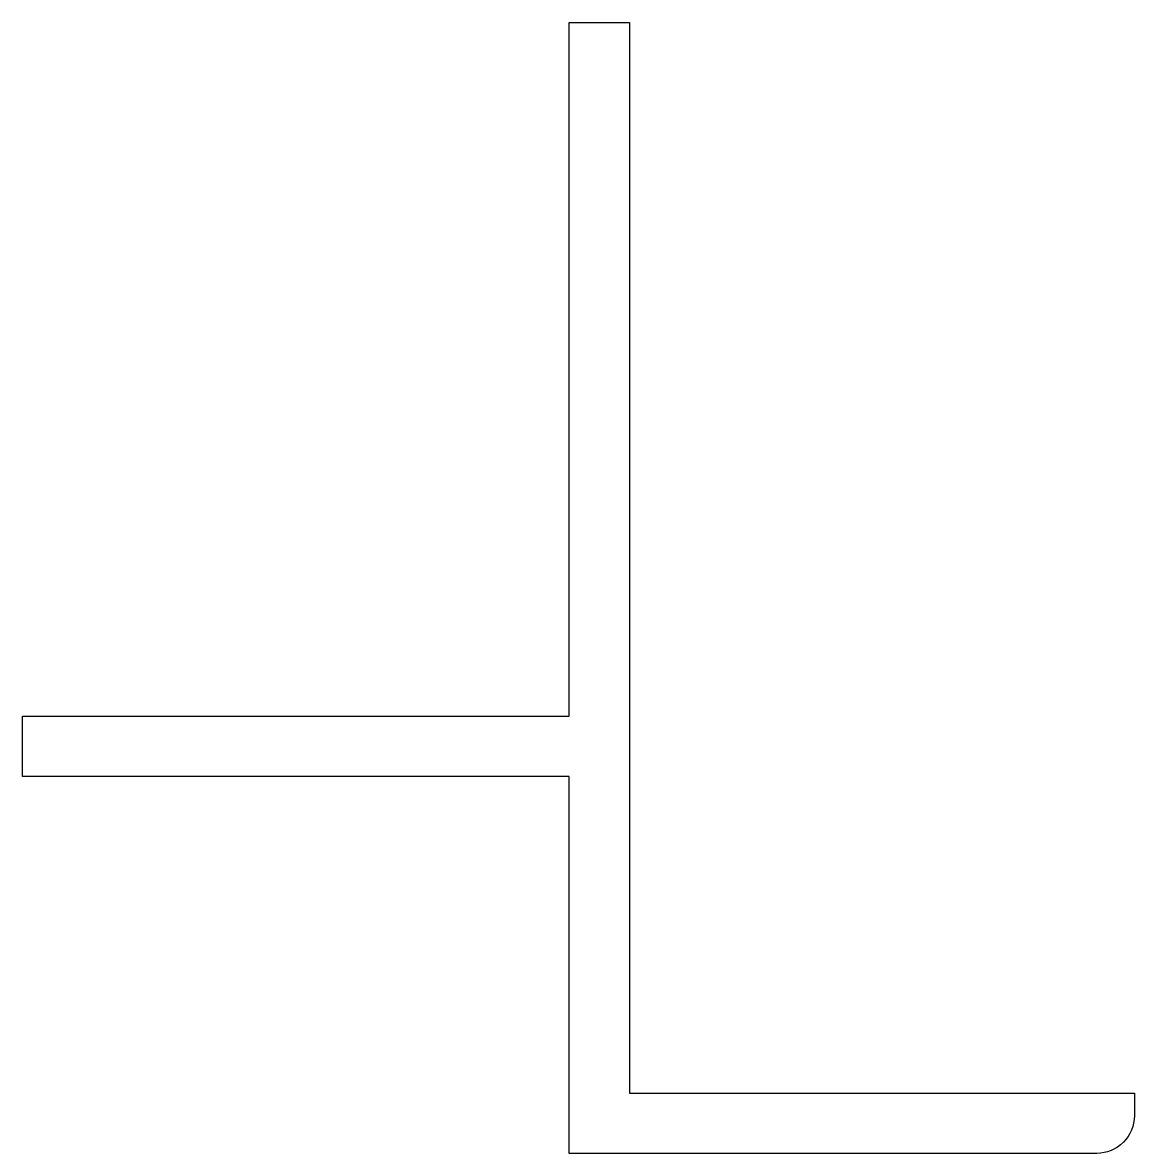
# Model space of a CAD drawing. Extents: x 151.6 to 181.1, y 204.9 to 234.9.
import ezdxf

# ---------------------------------------------------------------- set-up
doc = ezdxf.new("R2010")
doc.units = 0
doc.layers.add('ANA', color=220, linetype='CONTINUOUS')

msp = doc.modelspace()

# ---------------------------------------------------------------- linework, layer by layer
at = {"layer": 'ANA'}
msp.add_lwpolyline([(181.143, 205.877, -0.414214), (180.143, 204.877), (166.143, 204.877), (166.143, 214.877), (151.643, 214.877), (151.643, 216.477), (166.143, 216.477), (166.143, 234.877), (167.743, 234.877), (167.743, 206.477), (181.143, 206.477)], format="xyb", close=True, dxfattribs=at)

doc.saveas('drawing.dxf')
